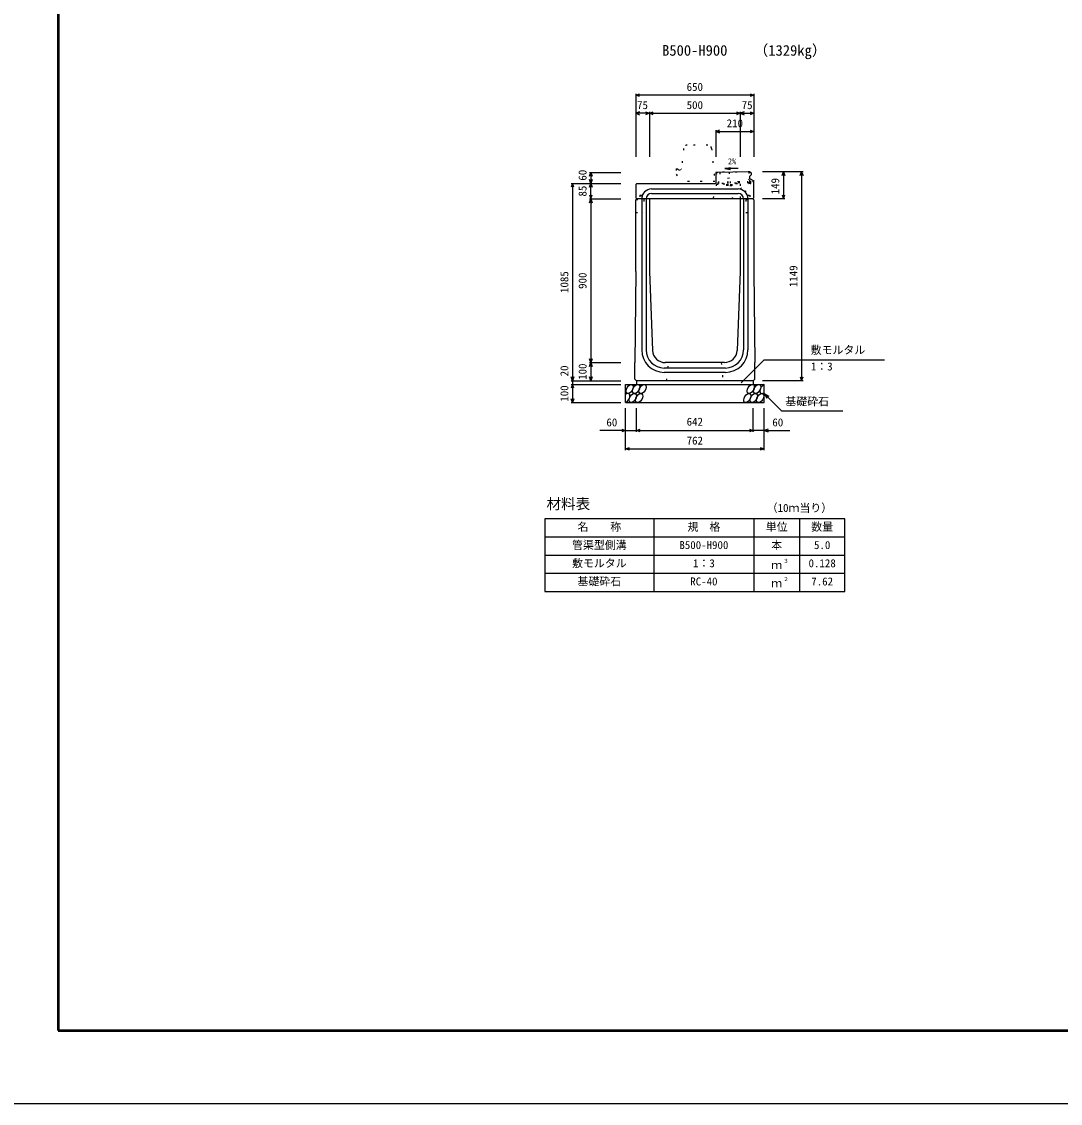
# Model space of a CAD drawing. Units: millimetres, scale not verified. Extents: x -12600 to 12600, y -5940 to 5940.
# Drawn here: x -4000 to 1709, y -5940 to 5 of the extents above; entities that cross this region are included whole.
import ezdxf
from ezdxf.enums import TextEntityAlignment as Align

# ---------------------------------------------------------------- set-up
doc = ezdxf.new("R2010")
doc.units = ezdxf.units.MM
doc.header["$LTSCALE"] = 40
doc.linetypes.add('DOTTED', pattern=[1.75, 0.25, -1.5])
for name, color, linetype, lineweight in [('0-0_DIM', 7, 'Continuous', 25), ('0-1_Defpoints', 5, 'Continuous', 25), ('0-2_HATCH', 6, 'Continuous', 25), ('0-3_HYO', 3, 'Continuous', 25), ('0-4_HYO2', 4, 'Continuous', 25), ('0-5_OUTLINE', 3, 'Continuous', 25), ('0-6_OUTLINE2', 4, 'DOTTED', 25), ('0-7_TXT', 7, 'Continuous', 25), ('0-8_WAKU', 3, 'Continuous', 25)]:
    doc.layers.add(name, color=color, linetype=linetype, lineweight=lineweight)
doc.styles.add('ＭＳ ゴシック', font='')
doc.styles.get('ＭＳ ゴシック').set_extended_font_data('MS Gothic')

msp = doc.modelspace()

# ---------------------------------------------------------------- linework, layer by layer
at = {"layer": '0-0_DIM'}
for p, q in [((-625, -391.04), (-625, -738.54)), ((25, -398.54), (-625, -398.54)), ((25, -391.04), (25, -738.54)), ((-550, -498.54), (-625, -498.54)), ((-550, -491.04), (-550, -738.54)), ((-550, -498.54), (-50, -498.54)), ((-50, -491.04), (-50, -738.54)), ((-50, -498.54), (25, -498.54)), ((-185, -591.04), (-185, -738.54)), ((-185, -598.54), (25, -598.54)), ((-879.5, -823.54), (-707, -823.54)), ((-872, -823.54), (-872, -883.54)), ((294.5, -819.54), (72, -819.54)), ((187, -819.54), (187, -968.54)), ((287, -819.54), (287, -1968.54)), ((-979.5, -883.54), (-707, -883.54)), ((-972, -883.54), (-972, -1968.54)), ((-872, -968.54), (-872, -883.54)), ((-879.5, -968.54), (-707, -968.54)), ((-872, -968.54), (-872, -1868.54)), ((194.5, -968.54), (72, -968.54)), ((-879.5, -1868.54), (-707, -1868.54)), ((-872, -1868.54), (-872, -1968.54)), ((-45.23, -1979.35), (81, -1853.11)), ((81, -1853.11), (742.46, -1853.11)), ((-979.5, -1968.54), (-707, -1968.54)), ((-979.5, -1988.54), (-707, -1988.54)), ((-972, -1968.54), (-972, -1988.54)), ((-972, -1988.54), (-972, -2088.54)), ((294.5, -1968.54), (72, -1968.54)), ((81, -2038.54), (176.76, -2134.29)), ((81, -2038.54), (106.98, -2053.54)), ((81, -2038.54), (96, -2064.52)), ((-979.5, -2088.54), (-707, -2088.54)), ((-681, -2349.9), (-681, -2118.54)), ((-621, -2249.9), (-621, -2118.54)), ((21, -2249.9), (21, -2118.54)), ((81, -2349.9), (81, -2118.54)), ((176.76, -2134.29), (514.31, -2134.29)), ((-681, -2242.4), (-822.79, -2242.4)), ((-681, -2242.4), (-621, -2242.4)), ((-616, -2242.4), (26, -2242.4)), ((81, -2242.4), (21, -2242.4)), ((81, -2242.4), (222.79, -2242.4)), ((-681, -2342.4), (81, -2342.4))]:
    msp.add_line(p, q, dxfattribs=at)
for points in [[(-603.86, -406.23), (-625, -398.54), (-603.86, -390.84)], [(3.86, -390.84), (25, -398.54), (3.86, -406.23)], [(-603.86, -490.84), (-625, -498.54), (-603.86, -506.23)], [(-571.14, -490.84), (-550, -498.54), (-571.14, -506.23)], [(-528.86, -506.23), (-550, -498.54), (-528.86, -490.84)], [(-71.14, -490.84), (-50, -498.54), (-71.14, -506.23)], [(-28.86, -490.84), (-50, -498.54), (-28.86, -506.23)], [(3.86, -490.84), (25, -498.54), (3.86, -506.23)], [(-163.86, -590.84), (-185, -598.54), (-163.86, -606.23)], [(3.86, -590.84), (25, -598.54), (3.86, -606.23)], [(-879.7, -844.68), (-872, -823.54), (-864.3, -844.68)], [(179.3, -840.68), (187, -819.54), (194.7, -840.68)], [(279.3, -840.68), (287, -819.54), (294.7, -840.68)], [(-964.3, -904.68), (-972, -883.54), (-979.7, -904.68)], [(-864.3, -862.39), (-872, -883.54), (-879.7, -862.39)], [(-879.7, -904.68), (-872, -883.54), (-864.3, -904.68)], [(-879.7, -947.39), (-872, -968.54), (-864.3, -947.39)], [(179.3, -947.39), (187, -968.54), (194.7, -947.39)], [(-879.7, -989.68), (-872, -968.54), (-864.3, -989.68)], [(-864.3, -1847.39), (-872, -1868.54), (-879.7, -1847.39)], [(-879.7, -1889.68), (-872, -1868.54), (-864.3, -1889.68)], [(-964.3, -1947.39), (-972, -1968.54), (-979.7, -1947.39)], [(-864.3, -1947.39), (-872, -1968.54), (-879.7, -1947.39)], [(279.3, -1947.39), (287, -1968.54), (294.7, -1947.39)], [(-964.3, -2009.68), (-972, -1988.54), (-979.7, -2009.68)], [(-964.3, -2067.39), (-972, -2088.54), (-979.7, -2067.39)], [(-702.14, -2234.71), (-681, -2242.4), (-702.14, -2250.1)], [(-599.86, -2250.1), (-621, -2242.4), (-599.86, -2234.71)], [(-0.14, -2234.71), (21, -2242.4), (-0.14, -2250.1)], [(102.14, -2234.71), (81, -2242.4), (102.14, -2250.1)], [(-659.86, -2350.1), (-681, -2342.4), (-659.86, -2334.71)], [(59.86, -2334.71), (81, -2342.4), (59.86, -2350.1)]]:
    msp.add_lwpolyline(points, dxfattribs=at)
at = {"layer": '0-1_Defpoints'}
msp.add_lwpolyline([(-4200, -5940), (12600, -5940), (12600, 5940), (-4200, 5940)], close=True, dxfattribs=at)
at = {"layer": '0-2_HATCH', "linetype": 'DOTTED'}
for p, q in [((2.46, -819.68), (-174, -823.31)), ((-171.65, -888.78), (-173, -823.29)), ((-168.75, -884.22), (-170, -823.23)), ((-163, -823.09), (-161.75, -884.08)), ((-116.76, -883.15), (-118.01, -822.16)), ((-111.02, -822.02), (-109.76, -883)), ((-60.77, -881.99), (-62.03, -821.01)), ((-53.77, -881.85), (-55.03, -820.86)), ((-8.78, -880.92), (-10.04, -819.93)), ((-3.04, -819.79), (-1.78, -880.78)), ((1.46, -819.7), (5.96, -819.6)), ((2.63, -876.19), (1.46, -819.7)), ((7.25, -882.09), (5.96, -819.6)), ((-1.78, -880.78), (-171.74, -884.28)), ((4.31, -885.15), (-171.65, -888.78)), ((-117.96, -887.67), (-117.76, -897.67)), ((-104.11, -887.39), (-103.9, -897.39)), ((-103.13, -882.87), (-103.73, -853.87))]:
    msp.add_line(p, q, dxfattribs=at)
for points in [[(-174, -823.31), (-182, -823.48), (-180.66, -888.47), (-171.66, -888.28)], [(-119.13, -883.2), (-119.72, -854.2), (-103.73, -853.87)]]:
    msp.add_lwpolyline(points, dxfattribs=at)
msp.add_lwpolyline([(-124.89, -887.82), (-97.18, -887.24), (-96.97, -897.24), (-124.68, -897.81)], close=True, dxfattribs=at)
for centre, radius in [((-1.87, -876.28), 4.5), ((4.25, -882.15), 3)]:
    msp.add_arc(centre, radius, 271.18119, 1.18119, dxfattribs=at)
at = {"layer": '0-2_HATCH'}
for centre in [(-658.11, -2013.54), (-622.63, -2013.54), (-587.16, -2013.54), (7.05, -2013.54), (42.52, -2013.54), (-641.23, -2063.54), (-605.75, -2063.54), (-11.55, -2063.54), (23.93, -2063.54), (59.41, -2063.54)]:
    msp.add_ellipse(centre, major_axis=(14.54, 23.54), ratio=0.5792, dxfattribs=at)
for centre, start_param, end_param in [((78, -2013.54), 0.6666252, 4.1103269), ((-676.7, -2063.54), 3.7419964, 7.318141)]:
    msp.add_ellipse(centre, major_axis=(14.54, 23.54), ratio=0.5792, start_param=start_param, end_param=end_param, dxfattribs=at)
at = {"layer": '0-3_HYO'}
for p, q in [((-525, -2726.64), (-525, -3126.64)), ((25, -2726.64), (25, -3126.64)), ((275, -2726.64), (275, -3126.64)), ((-1125, -2826.64), (525, -2826.64))]:
    msp.add_line(p, q, dxfattribs=at)
msp.add_lwpolyline([(-1125, -3126.64), (525, -3126.64), (525, -2726.64), (-1125, -2726.64)], close=True, dxfattribs=at)
at = {"layer": '0-4_HYO2'}
for p, q in [((-1125, -2926.64), (525, -2926.64)), ((-1125, -3026.64), (525, -3026.64))]:
    msp.add_line(p, q, dxfattribs=at)
at = {"layer": '0-5_OUTLINE', "linetype": 'DOTTED'}
for p, q in [((-361.81, -691.59), (-373, -803.54)), ((-228.1, -673.54), (-341.9, -673.54)), ((-208.2, -691.55), (-190, -873.54)), ((-403, -803.54), (-403, -833.54)), ((-403, -803.54), (-395, -803.54)), ((-403, -833.54), (-380, -873.54)), ((-190, -873.54), (-380, -873.54))]:
    msp.add_line(p, q, dxfattribs=at)
at = {"layer": '0-5_OUTLINE'}
for p, q in [((3, -819.66), (-185, -823.54)), ((-185, -823.54), (-185, -883.54)), ((3, -819.66), (9, -825.54)), ((9, -825.54), (9, -836.54)), ((-625, -889.54), (-619, -883.54)), ((-625, -889.54), (-625, -962.54)), ((-619, -883.54), (-185, -883.54)), ((0, -846.54), (9, -836.54)), ((0, -846.54), (0, -856.54)), ((0, -856.54), (25, -869.54)), ((25, -962.54), (25, -869.54)), ((-625, -962.54), (-619, -968.54)), ((-625, -974.54), (-619, -968.54)), ((-625, -1368.54), (-625, -974.54)), ((19, -968.54), (-619, -968.54)), ((-550, -968.54), (-550, -1368.54)), ((-50, -968.54), (-50, -1368.54)), ((19, -968.54), (25, -962.54)), ((19, -968.54), (25, -974.54)), ((25, -974.54), (25, -1368.54)), ((-625, -1368.54), (-630, -1868.54)), ((-550, -1368.54), (-532.69, -1801.33)), ((-50, -1368.54), (-67.31, -1801.33)), ((25, -1368.54), (30, -1868.54)), ((-630, -1959.54), (-630, -1868.54)), ((-137.26, -1868.54), (-462.74, -1868.54)), ((30, -1959.54), (30, -1868.54)), ((-630, -1959.54), (-621, -1968.54)), ((21, -1968.54), (30, -1959.54)), ((-681, -1988.54), (81, -1988.54)), ((-681, -2088.54), (-681, -1988.54)), ((21, -1968.54), (-621, -1968.54)), ((-621, -1968.54), (-621, -1988.54)), ((21, -1968.54), (21, -1988.54)), ((81, -2088.54), (81, -1988.54)), ((-681, -2088.54), (81, -2088.54))]:
    msp.add_line(p, q, dxfattribs=at)
at = {"layer": '0-5_OUTLINE', "linetype": 'DOTTED'}
msp.add_lwpolyline([(-395, -803.54), (-385, -813.54), (-375, -803.54), (-373, -803.54)], dxfattribs=at)
for centre, start, end in [((-341.9, -693.54), 90, 174.40835), ((-228.1, -693.54), 4.08463, 90)]:
    msp.add_arc(centre, 20, start, end, dxfattribs=at)
at = {"layer": '0-5_OUTLINE'}
for centre, start, end in [((-462.74, -1798.54), 182.29061, 270.36797), ((-137.26, -1798.54), 270, 357.70939)]:
    msp.add_arc(centre, 70, start, end, dxfattribs=at)
at = {"layer": '0-6_OUTLINE2'}
for p, q in [((-180.67, -887.96), (-200, -968.54)), ((-97.09, -968.54), (1.46, -857.3)), ((23.39, -868.7), (-54.07, -968.54)), ((-50, -886.27), (-50, -968.54)), ((-601.5, -948.04), (-589.5, -948.04)), ((-601.5, -948.04), (-601.5, -973.04)), ((-589.5, -948.04), (-589.5, -973.04)), ((-10.5, -948.04), (1.5, -948.04)), ((-10.5, -948.04), (-10.5, -973.04)), ((1.5, -948.04), (1.5, -973.04)), ((-623.5, -973.04), (-580, -973.04)), ((-580, -973.04), (-580, -1043.54)), ((-20.55, -973.04), (23.5, -973.04)), ((-20.55, -973.04), (-20.55, -1043.54)), ((-625, -1043.54), (-580, -1043.54)), ((-20.55, -1043.54), (24.45, -1043.54)), ((-455, -1968.54), (-445, -1868.54)), ((-155, -1868.54), (-145, -1968.54))]:
    msp.add_line(p, q, dxfattribs=at)
at = {"layer": '0-6_OUTLINE2', "linetype": 'Continuous'}
for p, q in [((-538, -914.54), (-62, -914.54)), ((-538, -938.54), (-62, -938.54)), ((-592, -968.54), (-592, -1798.54)), ((-568, -968.54), (-568, -1798.54)), ((-32, -968.54), (-32, -1798.54)), ((-8, -968.54), (-8, -1798.54)), ((-132, -1898.54), (-468, -1898.54)), ((-132, -1922.54), (-468, -1922.54))]:
    msp.add_line(p, q, dxfattribs=at)
for centre, radius, start, end in [((-538, -968.54), 54, 90, 180), ((-538, -968.54), 30, 90, 180), ((-62, -968.54), 54, 0, 90), ((-62, -968.54), 30, 0, 90), ((-468, -1798.54), 124, 180, 270), ((-468, -1798.54), 100, 180, 270), ((-132, -1798.54), 100, 270, 0), ((-132, -1798.54), 124, 270, 0)]:
    msp.add_arc(centre, radius, start, end, dxfattribs=at)
at = {"layer": '0-7_TXT'}
msp.add_line((-134.25, -802.49), (-104.6, -807.09), dxfattribs=at)
msp.add_lwpolyline([(-61.51, -800.99), (-134.25, -802.49), (-104.81, -796.67)], dxfattribs=at)
at = {"layer": '0-8_WAKU', "lineweight": 50}
msp.add_lwpolyline([(-3800, -5540), (12200, -5540), (12200, 5540), (-3800, 5540)], close=True, dxfattribs=at)

# ---------------------------------------------------------------- texts
at = {"layer": '0-0_DIM', "style": 'ＭＳ ゴシック'}
for s, p in [('650', (-345, -388.54)), ('75', (-617.5, -488.54)), ('500', (-345, -488.54)), ('75', (-42.5, -488.54)), ('210', (-125, -588.54)), ('敷モルタル', (336.6, -1834.38)), ('1：3', (337.6, -1925.07)), ('基礎砕石', (197.32, -2117.12)), ('60', (-786, -2232.4)), ('642', (-345, -2228.54)), ('60', (126, -2232.4)), ('762', (-345, -2332.4))]:
    msp.add_text(s, height=43.99, dxfattribs=at).set_placement(p, align=Align.BOTTOM_LEFT)
for s, p in [('60', (-882, -868.54)), ('149', (177, -944.04)), ('85', (-882, -956.04)), ('1149', (277, -1454.04)), ('1085', (-982, -1486.04)), ('900', (-882, -1463.54)), ('20', (-982, -1944.22)), ('100', (-882, -1963.54)), ('100', (-982, -2083.54))]:
    msp.add_text(s, height=43.99, rotation=90, dxfattribs=at).set_placement(p, align=Align.BOTTOM_LEFT)
at = {"layer": '0-7_TXT', "style": 'ＭＳ ゴシック'}
for s, height, p in [('（1329kg）', 58.65, (23.7, -199.56)), ('B500-H900', 58.65, (-480, -199.56)), ('2%', 32.99, (-117.95, -788.91)), ('材料表', 58.65, (-1115, -2691.64)), ('（10ｍ当り）', 43.99, (95, -2702.64)), ('名\u3000\u3000称', 43.99, (-945, -2806.64)), ('規\u3000格', 43.99, (-340, -2806.64)), ('単位', 43.99, (90, -2806.64)), ('数量', 43.99, (340, -2806.64)), ('管渠型側溝', 43.99, (-975, -2906.64)), ('B500-H900', 43.99, (-385, -2906.64)), ('本', 43.99, (120, -2906.64)), ('5.0', 43.99, (355, -2906.64)), ('敷モルタル', 43.99, (-975, -3006.64)), ('1：3', 43.99, (-310, -3006.64)), ('ｍ', 43.99, (120, -3016.64)), ('３', 21.99, (185.54, -2976.27)), ('0.128', 43.99, (325, -3006.64)), ('基礎砕石', 43.99, (-945, -3106.64)), ('RC-40', 43.99, (-325, -3106.64)), ('ｍ', 43.99, (120, -3116.64)), ('２', 21.99, (185.54, -3076.27)), ('7.62', 43.99, (340, -3106.64))]:
    msp.add_text(s, height=height, dxfattribs=at).set_placement(p, align=Align.BOTTOM_LEFT)

doc.saveas('drawing.dxf')
